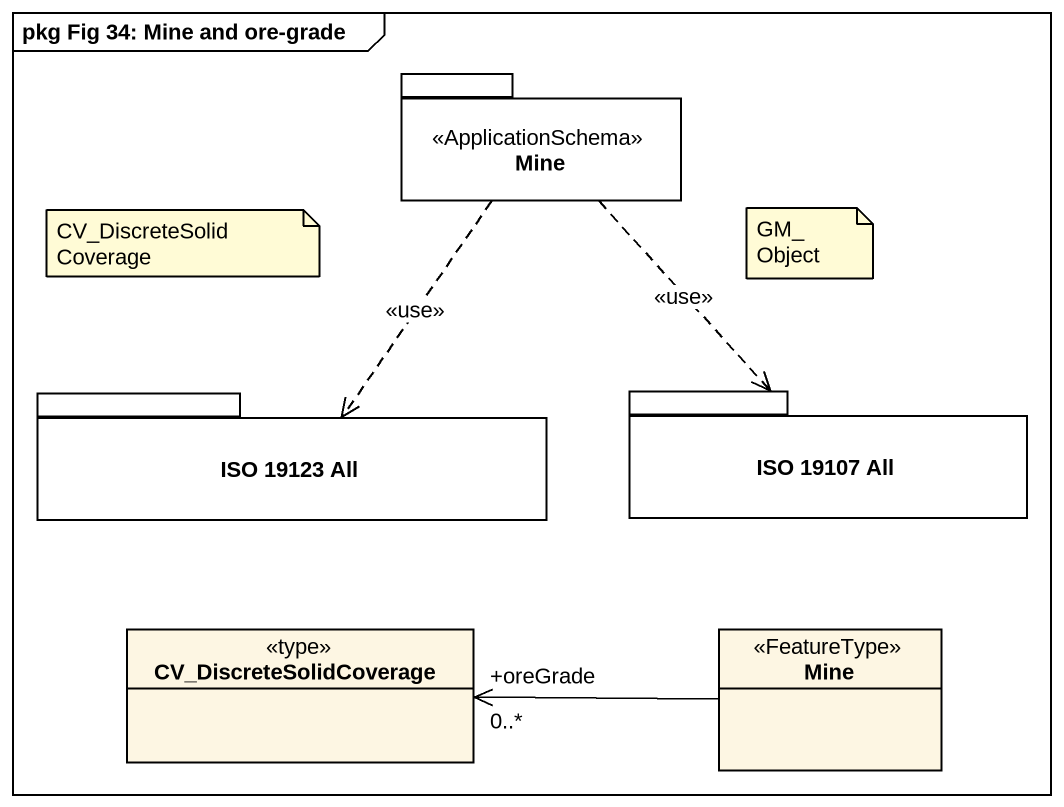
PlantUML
@startuml
mainframe pkg Fig 34: Mine and ore-grade
hide circle
hide empty members
package Mine <<ApplicationSchema>> {
}
package "ISO 19123 All" as ISO_19123_All {
}
package "ISO 19107 All" as ISO_19107_All {
}
class CV_DiscreteSolidCoverage <<type>>
class "Mine" as Mine_2 <<FeatureType>>
Mine ..> ISO_19123_All : <<use>>
Mine ..> ISO_19107_All : <<use>>
Mine_2 -left-> "+oreGrade\n0..*" CV_DiscreteSolidCoverage
note as N1
  CV_DiscreteSolidCoverage
end note
note as N2
  GM_Object
end note
@enduml
